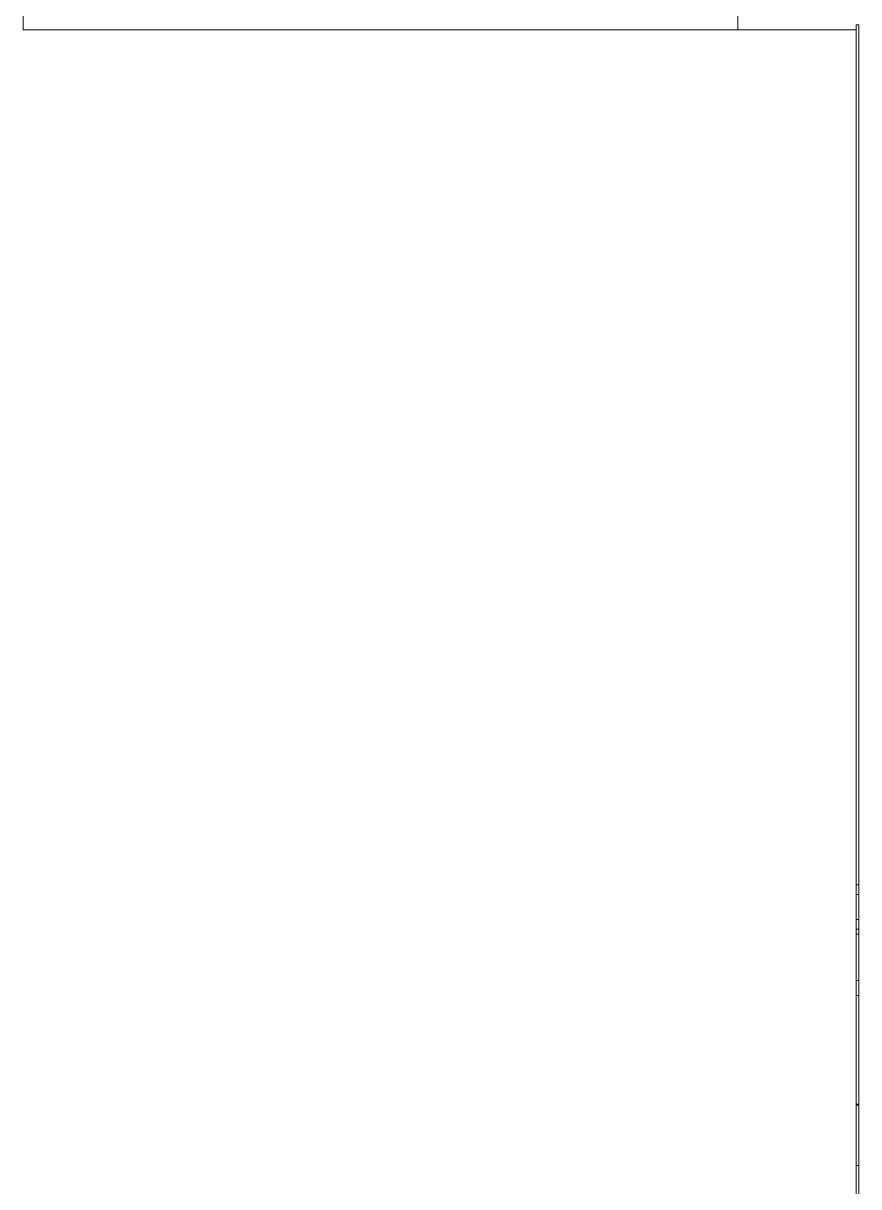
# Model space of a CAD drawing. Header units: millimetres. Extents: x -3817 to 677485, y -22715 to 103890.
# Drawn here: x 676545.5 to 676884.5, y 9125.5 to 9597.6 of the extents above; entities that cross this region are included whole.
import ezdxf

# ---------------------------------------------------------------- set-up
doc = ezdxf.new("R2010")
doc.units = ezdxf.units.MM
doc.layers.add('PDF _Геометрия', color=7, linetype='Continuous', true_color=0x1d1d1d)

msp = doc.modelspace()

# ---------------------------------------------------------------- linework, layer by layer
at = {"layer": 'PDF _Геометрия', "color": 8, "lineweight": 9, "true_color": 0x808080}
msp.add_lwpolyline([(676545.48, 9615.02), (676545.48, 9594.9)], close=True, dxfattribs=at)
at = {"layer": 'PDF _Геометрия', "color": 9, "lineweight": 9, "true_color": 0xbfbfbf}
msp.add_lwpolyline([(676835.48, 9615.02), (676835.48, 9594.9)], close=True, dxfattribs=at)
at = {"layer": 'PDF _Геометрия', "color": 8, "lineweight": 9, "true_color": 0x808080}
msp.add_lwpolyline([(676883.48, 9594.9), (676545.48, 9594.9), (676835.48, 9594.9), (676883.48, 9594.9)], dxfattribs=at)
at = {"layer": 'PDF _Геометрия', "color": 9, "lineweight": 9, "true_color": 0xc0c0c0}
for points in [[(676884.48, 9247.99), (676884.48, 9596.9), (676883.48, 9596.9), (676883.48, 9247.99)], [(676883.48, 9309.44), (676883.48, 9307.16), (676883.48, 9304.51), (676883.48, 9301.48), (676883.48, 9298.11), (676883.48, 9294.4), (676883.48, 9290.36), (676883.48, 9286.02), (676883.48, 9281.4), (676883.48, 9276.59), (676883.48, 9271.66), (676883.48, 9266.69), (676883.48, 9261.75), (676883.48, 9256.91), (676883.48, 9252.26), (676883.48, 9247.86), (676883.48, 9243.7), (676883.48, 9239.77), (676883.48, 9236.08), (676883.48, 9232.59), (676883.48, 9229.32), (676883.48, 9226.24), (676883.48, 9223.35), (676883.48, 9220.64), (676883.48, 9218.1), (676883.48, 9215.77), (676883.48, 9213.66), (676883.48, 9211.8), (676883.48, 9210.23), (676883.48, 9208.96), (676883.48, 9208.01), (676883.48, 9207.35), (676883.48, 9206.9), (676883.48, 9206.62), (676883.48, 9206.44), (676883.48, 9206.29), (676883.48, 9206.13), (676883.48, 9205.93), (676883.48, 9205.71), (676883.48, 9205.5), (676883.48, 9205.32), (676883.48, 9205.19), (676883.48, 9205.13), (676883.48, 9205.19), (676883.48, 9205.32), (676883.48, 9205.5), (676883.48, 9205.71), (676883.48, 9205.93), (676883.48, 9206.13), (676883.48, 9206.29), (676883.48, 9206.44), (676883.48, 9206.62), (676883.48, 9206.9), (676883.48, 9207.35), (676883.48, 9208.01), (676883.48, 9208.96), (676883.48, 9210.23), (676883.48, 9211.8), (676883.48, 9213.66), (676883.48, 9215.77), (676883.48, 9218.1), (676883.48, 9220.64), (676883.48, 9223.35), (676883.48, 9226.24), (676883.48, 9229.32), (676883.48, 9232.59), (676883.48, 9236.08), (676883.48, 9239.77), (676883.48, 9243.7), (676883.48, 9247.86), (676883.48, 9252.26), (676883.48, 9256.91), (676883.48, 9261.75), (676883.48, 9266.69), (676883.48, 9271.66), (676883.48, 9276.59), (676883.48, 9281.4), (676883.48, 9286.02), (676883.48, 9290.36), (676883.48, 9294.4), (676883.48, 9298.11), (676883.48, 9301.48), (676883.48, 9304.51), (676883.48, 9307.16)], [(676884.48, 9205.13), (676884.48, 9205.19), (676884.48, 9205.32), (676884.48, 9205.5), (676884.48, 9205.71), (676884.48, 9205.93), (676884.48, 9206.13), (676884.48, 9206.29), (676884.48, 9206.44), (676884.48, 9206.62), (676884.48, 9206.9), (676884.48, 9207.35), (676884.48, 9208.01), (676884.48, 9208.96), (676884.48, 9210.23), (676884.48, 9211.8), (676884.48, 9213.66), (676884.48, 9215.77), (676884.48, 9218.1), (676884.48, 9220.64), (676884.48, 9223.35), (676884.48, 9226.24), (676884.48, 9229.32), (676884.48, 9232.59), (676884.48, 9236.08), (676884.48, 9239.77), (676884.48, 9243.7), (676884.48, 9247.86), (676884.48, 9252.26), (676884.48, 9256.91), (676884.48, 9261.75), (676884.48, 9266.69), (676884.48, 9271.66), (676884.48, 9276.59), (676884.48, 9281.4), (676884.48, 9286.02), (676884.48, 9290.36), (676884.48, 9294.4), (676884.48, 9298.11), (676884.48, 9301.48), (676884.48, 9304.51), (676884.48, 9307.16), (676884.48, 9309.44), (676884.48, 9307.16), (676884.48, 9304.51), (676884.48, 9301.48), (676884.48, 9298.11), (676884.48, 9294.4), (676884.48, 9290.36), (676884.48, 9286.02), (676884.48, 9281.4), (676884.48, 9276.59), (676884.48, 9271.66), (676884.48, 9266.69), (676884.48, 9261.75), (676884.48, 9256.91), (676884.48, 9252.26), (676884.48, 9247.86), (676884.48, 9243.7), (676884.48, 9239.77), (676884.48, 9236.08), (676884.48, 9232.59), (676884.48, 9229.32), (676884.48, 9226.24), (676884.48, 9223.35), (676884.48, 9220.64), (676884.48, 9218.1), (676884.48, 9215.77), (676884.48, 9213.66), (676884.48, 9211.8), (676884.48, 9210.23), (676884.48, 9208.96), (676884.48, 9208.01), (676884.48, 9207.35), (676884.48, 9206.9), (676884.48, 9206.62), (676884.48, 9206.44), (676884.48, 9206.29), (676884.48, 9206.13), (676884.48, 9205.93), (676884.48, 9205.71), (676884.48, 9205.5), (676884.48, 9205.32), (676884.48, 9205.19)], [(676883.48, 9250.09), (676883.48, 9252.26), (676883.48, 9254.47), (676883.48, 9256.65), (676883.48, 9258.77), (676883.48, 9256.65), (676883.48, 9254.47), (676883.48, 9252.26)], [(676884.48, 9258.77), (676884.48, 9256.65), (676884.48, 9254.47), (676884.48, 9252.26), (676884.48, 9250.09), (676884.48, 9252.26), (676884.48, 9254.47), (676884.48, 9256.65)], [(676883.48, 9229.97), (676883.48, 9237.86), (676883.48, 9241.51), (676883.48, 9243.89), (676883.48, 9245.99), (676883.48, 9248), (676883.48, 9245.99), (676883.48, 9243.89), (676883.48, 9241.51), (676883.48, 9237.86)], [(676884.48, 9248), (676884.48, 9245.99), (676884.48, 9243.89), (676884.48, 9241.51), (676884.48, 9237.86), (676884.48, 9229.97), (676884.48, 9237.86), (676884.48, 9241.51), (676884.48, 9243.89), (676884.48, 9245.99)], [(676884.48, 9229.97), (676883.48, 9229.97)], [(676883.48, 9205.12), (676883.48, 9205.14), (676883.48, 9205.23), (676883.48, 9205.39), (676883.48, 9205.61), (676883.48, 9205.89), (676883.48, 9206.22), (676883.48, 9206.6), (676883.48, 9207.02), (676883.48, 9207.5), (676883.48, 9208.05), (676883.48, 9208.67), (676883.48, 9209.37), (676883.48, 9210.17), (676883.48, 9211.07), (676883.48, 9212.1), (676883.48, 9213.34), (676883.48, 9214.97), (676883.48, 9217.18), (676883.48, 9220.15), (676883.48, 9224.06), (676883.48, 9229.1), (676883.48, 9224.06), (676883.48, 9220.15), (676883.48, 9217.18), (676883.48, 9214.97), (676883.48, 9213.34), (676883.48, 9212.1), (676883.48, 9211.07), (676883.48, 9210.17), (676883.48, 9209.37), (676883.48, 9208.67), (676883.48, 9208.05), (676883.48, 9207.5), (676883.48, 9207.02), (676883.48, 9206.6), (676883.48, 9206.22), (676883.48, 9205.89), (676883.48, 9205.61), (676883.48, 9205.39), (676883.48, 9205.23), (676883.48, 9205.14)], [(676884.48, 9229.1), (676884.48, 9224.06), (676884.48, 9220.15), (676884.48, 9217.18), (676884.48, 9214.97), (676884.48, 9213.34), (676884.48, 9212.1), (676884.48, 9211.07), (676884.48, 9210.17), (676884.48, 9209.37), (676884.48, 9208.67), (676884.48, 9208.05), (676884.48, 9207.5), (676884.48, 9207.02), (676884.48, 9206.6), (676884.48, 9206.22), (676884.48, 9205.89), (676884.48, 9205.61), (676884.48, 9205.39), (676884.48, 9205.23), (676884.48, 9205.14), (676884.48, 9205.12), (676884.48, 9205.14), (676884.48, 9205.23), (676884.48, 9205.39), (676884.48, 9205.61), (676884.48, 9205.89), (676884.48, 9206.22), (676884.48, 9206.6), (676884.48, 9207.02), (676884.48, 9207.5), (676884.48, 9208.05), (676884.48, 9208.67), (676884.48, 9209.37), (676884.48, 9210.17), (676884.48, 9211.07), (676884.48, 9212.1), (676884.48, 9213.34), (676884.48, 9214.97), (676884.48, 9217.18), (676884.48, 9220.15), (676884.48, 9224.06)]]:
    msp.add_lwpolyline(points, close=True, dxfattribs=at)
for points in [[(676883.48, 9596.9), (676883.48, 9562.98), (676883.48, 9531.82), (676883.48, 9503.15), (676883.48, 9476.71), (676883.48, 9452.21), (676883.48, 9429.4), (676883.48, 9407.99), (676883.48, 9387.71), (676883.48, 9368.3), (676883.48, 9349.62), (676883.48, 9331.58), (676883.48, 9314.09), (676883.48, 9297.07), (676883.48, 9280.44), (676883.48, 9264.11), (676883.48, 9247.99)], [(676883.48, 9116.29), (676883.48, 9126.51), (676883.48, 9136.48), (676883.48, 9146.54), (676883.48, 9157.02), (676883.48, 9168.19), (676883.48, 9180.09), (676883.48, 9192.59), (676883.48, 9205.58), (676883.48, 9218.95), (676883.48, 9232.57), (676883.48, 9246.44), (676883.48, 9260.68), (676883.48, 9275.45), (676883.48, 9290.9), (676883.48, 9307.17), (676883.48, 9324.42), (676883.48, 9342.8), (676883.48, 9362.54), (676883.48, 9383.96), (676883.48, 9407.4), (676883.48, 9433.18), (676883.48, 9461.61), (676883.48, 9493.03), (676883.48, 9527.75), (676883.48, 9594.9)], [(676884.48, 9247.99), (676884.48, 9264.11), (676884.48, 9280.44), (676884.48, 9297.07), (676884.48, 9314.09), (676884.48, 9331.58), (676884.48, 9349.62), (676884.48, 9368.3), (676884.48, 9387.71), (676884.48, 9407.99), (676884.48, 9429.4), (676884.48, 9452.21), (676884.48, 9476.71), (676884.48, 9503.15), (676884.48, 9531.82), (676884.48, 9562.98), (676884.48, 9596.9)], [(676884.48, 9594.9), (676884.48, 9527.75), (676884.48, 9493.03), (676884.48, 9461.61), (676884.48, 9433.18), (676884.48, 9407.4), (676884.48, 9383.96), (676884.48, 9362.54), (676884.48, 9342.8), (676884.48, 9324.42), (676884.48, 9307.17), (676884.48, 9290.9), (676884.48, 9275.45), (676884.48, 9260.68), (676884.48, 9246.44), (676884.48, 9232.57), (676884.48, 9218.95), (676884.48, 9205.58), (676884.48, 9192.59), (676884.48, 9180.09), (676884.48, 9168.19), (676884.48, 9157.02), (676884.48, 9146.54), (676884.48, 9136.48), (676884.48, 9126.51), (676884.48, 9116.29)], [(676883.48, 9313.47), (676883.48, 9311.19), (676883.48, 9308.53), (676883.48, 9305.51), (676883.48, 9302.14), (676883.48, 9298.42), (676883.48, 9294.39), (676883.48, 9290.04), (676883.48, 9285.43), (676883.48, 9280.61), (676883.48, 9275.69), (676883.48, 9270.71), (676883.48, 9265.77), (676883.48, 9260.94), (676883.48, 9256.29), (676883.48, 9251.88), (676883.48, 9247.72), (676883.48, 9243.8), (676883.48, 9240.1), (676883.48, 9236.62), (676883.48, 9233.34), (676883.48, 9230.27), (676883.48, 9227.38), (676883.48, 9224.66), (676883.48, 9222.13), (676883.48, 9219.79), (676883.48, 9217.68), (676883.48, 9215.83), (676883.48, 9214.25), (676883.48, 9212.98), (676883.48, 9212.04), (676883.48, 9211.37), (676883.48, 9210.93), (676883.48, 9210.65), (676883.48, 9210.46), (676883.48, 9210.32), (676883.48, 9210.15), (676883.48, 9209.95), (676883.48, 9209.74), (676883.48, 9209.53), (676883.48, 9209.34), (676883.48, 9209.21), (676883.48, 9209.15)], [(676884.48, 9209.15), (676884.48, 9209.21), (676884.48, 9209.34), (676884.48, 9209.53), (676884.48, 9209.74), (676884.48, 9209.95), (676884.48, 9210.15), (676884.48, 9210.32), (676884.48, 9210.46), (676884.48, 9210.65), (676884.48, 9210.93), (676884.48, 9211.37), (676884.48, 9212.04), (676884.48, 9212.98), (676884.48, 9214.25), (676884.48, 9215.83), (676884.48, 9217.68), (676884.48, 9219.79), (676884.48, 9222.13), (676884.48, 9224.66), (676884.48, 9227.38), (676884.48, 9230.27), (676884.48, 9233.34), (676884.48, 9236.62), (676884.48, 9240.1), (676884.48, 9243.8), (676884.48, 9247.72), (676884.48, 9251.88), (676884.48, 9256.29), (676884.48, 9260.94), (676884.48, 9265.77), (676884.48, 9270.71), (676884.48, 9275.69), (676884.48, 9280.61), (676884.48, 9285.43), (676884.48, 9290.04), (676884.48, 9294.39), (676884.48, 9298.42), (676884.48, 9302.14), (676884.48, 9305.51), (676884.48, 9308.53), (676884.48, 9311.19), (676884.48, 9313.47)], [(676883.48, 9307.42), (676883.48, 9305.14), (676883.48, 9302.48), (676883.48, 9299.46), (676883.48, 9296.09), (676883.48, 9292.38), (676883.48, 9288.34), (676883.48, 9283.99), (676883.48, 9279.38), (676883.48, 9274.57), (676883.48, 9269.64), (676883.48, 9264.66), (676883.48, 9259.72), (676883.48, 9254.89), (676883.48, 9250.24), (676883.48, 9245.84), (676883.48, 9241.68), (676883.48, 9237.75), (676883.48, 9234.05), (676883.48, 9230.57), (676883.48, 9227.3), (676883.48, 9224.22), (676883.48, 9221.33), (676883.48, 9218.61), (676883.48, 9216.08), (676883.48, 9213.74), (676883.48, 9211.64), (676883.48, 9209.78), (676883.48, 9208.21), (676883.48, 9206.94), (676883.48, 9205.99), (676883.48, 9205.33), (676883.48, 9204.88), (676883.48, 9204.6), (676883.48, 9204.41), (676883.48, 9204.27), (676883.48, 9204.11), (676883.48, 9203.91), (676883.48, 9203.69), (676883.48, 9203.48), (676883.48, 9203.3), (676883.48, 9203.16), (676883.48, 9203.11)], [(676884.48, 9203.11), (676884.48, 9203.16), (676884.48, 9203.3), (676884.48, 9203.48), (676884.48, 9203.69), (676884.48, 9203.91), (676884.48, 9204.11), (676884.48, 9204.27), (676884.48, 9204.41), (676884.48, 9204.6), (676884.48, 9204.88), (676884.48, 9205.33), (676884.48, 9205.99), (676884.48, 9206.94), (676884.48, 9208.21), (676884.48, 9209.78), (676884.48, 9211.64), (676884.48, 9213.74), (676884.48, 9216.08), (676884.48, 9218.61), (676884.48, 9221.33), (676884.48, 9224.22), (676884.48, 9227.3), (676884.48, 9230.57), (676884.48, 9234.05), (676884.48, 9237.75), (676884.48, 9241.68), (676884.48, 9245.84), (676884.48, 9250.24), (676884.48, 9254.89), (676884.48, 9259.72), (676884.48, 9264.66), (676884.48, 9269.64), (676884.48, 9274.57), (676884.48, 9279.38), (676884.48, 9283.99), (676884.48, 9288.34), (676884.48, 9292.38), (676884.48, 9296.09), (676884.48, 9299.46), (676884.48, 9302.48), (676884.48, 9305.14), (676884.48, 9307.42)], [(676883.48, 9254.12), (676883.48, 9256.29), (676883.48, 9258.49), (676883.48, 9260.68), (676883.48, 9262.8)], [(676884.48, 9262.8), (676884.48, 9260.68), (676884.48, 9258.49), (676884.48, 9256.29), (676884.48, 9254.12)], [(676883.48, 9256.75), (676883.48, 9254.63), (676883.48, 9252.44), (676883.48, 9250.24), (676883.48, 9248.07), (676883.48, 9245.98), (676883.48, 9243.97), (676883.48, 9241.87), (676883.48, 9239.49), (676883.48, 9235.83), (676883.48, 9227.95), (676883.48, 9227.08), (676883.48, 9222.04), (676883.48, 9218.13), (676883.48, 9215.16), (676883.48, 9212.95), (676883.48, 9211.32), (676883.48, 9210.08), (676883.48, 9209.05), (676883.48, 9208.15), (676883.48, 9207.35), (676883.48, 9206.64), (676883.48, 9206.03), (676883.48, 9205.48), (676883.48, 9205), (676883.48, 9204.58), (676883.48, 9204.2), (676883.48, 9203.87), (676883.48, 9203.59), (676883.48, 9203.37), (676883.48, 9203.21), (676883.48, 9203.12), (676883.48, 9203.1), (676884.48, 9203.1), (676884.48, 9203.12), (676884.48, 9203.21), (676884.48, 9203.37), (676884.48, 9203.59), (676884.48, 9203.87), (676884.48, 9204.2), (676884.48, 9204.58), (676884.48, 9205), (676884.48, 9205.48), (676884.48, 9206.03), (676884.48, 9206.64), (676884.48, 9207.35), (676884.48, 9208.15), (676884.48, 9209.05), (676884.48, 9210.08), (676884.48, 9211.32), (676884.48, 9212.95), (676884.48, 9215.16), (676884.48, 9218.13), (676884.48, 9222.04), (676884.48, 9227.08), (676884.48, 9227.95), (676884.48, 9235.83), (676884.48, 9239.49), (676884.48, 9241.87), (676884.48, 9243.97), (676884.48, 9245.98), (676884.48, 9248.07), (676884.48, 9250.24), (676884.48, 9252.44), (676884.48, 9254.63), (676884.48, 9256.75)], [(676883.48, 9247.92), (676883.48, 9245.54), (676883.48, 9241.88), (676883.48, 9234), (676883.48, 9233.13), (676883.48, 9228.09), (676883.48, 9224.18), (676883.48, 9221.21), (676883.48, 9219), (676883.48, 9217.37), (676883.48, 9216.13), (676883.48, 9215.1), (676883.48, 9214.19), (676883.48, 9213.39), (676883.48, 9212.69), (676883.48, 9212.07), (676883.48, 9211.53), (676883.48, 9211.05), (676883.48, 9210.63), (676883.48, 9210.25), (676883.48, 9209.91), (676883.48, 9209.64), (676883.48, 9209.42), (676883.48, 9209.26), (676883.48, 9209.17), (676883.48, 9209.15), (676884.48, 9209.15), (676884.48, 9209.17), (676884.48, 9209.26), (676884.48, 9209.42), (676884.48, 9209.64), (676884.48, 9209.91), (676884.48, 9210.25), (676884.48, 9210.63), (676884.48, 9211.05), (676884.48, 9211.53), (676884.48, 9212.07), (676884.48, 9212.69), (676884.48, 9213.39), (676884.48, 9214.19), (676884.48, 9215.1), (676884.48, 9216.13), (676884.48, 9217.37), (676884.48, 9219), (676884.48, 9221.21), (676884.48, 9224.18), (676884.48, 9228.09), (676884.48, 9233.13), (676884.48, 9234), (676884.48, 9241.88), (676884.48, 9245.54), (676884.48, 9247.92)], [(676884.48, 9244.04), (676883.48, 9244.04)], [(676883.48, 9134.17), (676883.48, 9134.23), (676883.48, 9134.36), (676883.48, 9134.54), (676883.48, 9134.75), (676883.48, 9134.97), (676883.48, 9135.17), (676883.48, 9135.33), (676883.48, 9135.48), (676883.48, 9135.66), (676883.48, 9135.95), (676883.48, 9136.39), (676883.48, 9137.05), (676883.48, 9138), (676883.48, 9139.27), (676883.48, 9140.84), (676883.48, 9142.7), (676883.48, 9144.81), (676883.48, 9147.14), (676883.48, 9149.68), (676883.48, 9152.39), (676883.48, 9155.28), (676883.48, 9158.36), (676883.48, 9161.64), (676883.48, 9165.12), (676883.48, 9168.82), (676883.48, 9172.74), (676883.48, 9176.9), (676883.48, 9181.31), (676883.48, 9185.96), (676883.48, 9190.79), (676883.48, 9195.73), (676883.48, 9200.7), (676883.48, 9205.63), (676883.48, 9210.44), (676883.48, 9215.06), (676883.48, 9219.41), (676883.48, 9223.44), (676883.48, 9227.15), (676883.48, 9230.53), (676883.48, 9233.55), (676883.48, 9236.2), (676883.48, 9238.48), (676883.48, 9240.37), (676883.48, 9241.88), (676883.48, 9242.98), (676883.48, 9243.7), (676883.48, 9244.01), (676883.48, 9244.04), (676883.48, 9243.97), (676883.48, 9243.64), (676883.48, 9243.1), (676883.48, 9242.42), (676883.48, 9241.64), (676883.48, 9240.77), (676883.48, 9239.83), (676883.48, 9238.8), (676883.48, 9237.7), (676883.48, 9236.52), (676883.48, 9235.28), (676883.48, 9234), (676883.48, 9232.7), (676883.48, 9231.4), (676883.48, 9230.13), (676883.48, 9228.89), (676883.48, 9227.68), (676883.48, 9226.47), (676883.48, 9225.24), (676883.48, 9223.98), (676883.48, 9222.66), (676883.48, 9221.28), (676883.48, 9219.82), (676883.48, 9218.3), (676883.48, 9216.73), (676883.48, 9215.1), (676883.48, 9213.44), (676883.48, 9211.72), (676883.48, 9209.96), (676883.48, 9208.13), (676883.48, 9206.22), (676883.48, 9204.23), (676883.48, 9202.18), (676883.48, 9200.1), (676883.48, 9198.01), (676883.48, 9195.94), (676883.48, 9193.91), (676883.48, 9191.89), (676883.48, 9189.87), (676883.48, 9187.82), (676883.48, 9185.69), (676883.48, 9183.51), (676883.48, 9181.3), (676883.48, 9179.13), (676883.48, 9177.05), (676883.48, 9175.03), (676883.48, 9172.93), (676883.48, 9170.56), (676883.48, 9166.9), (676883.48, 9159.02), (676883.48, 9158.15), (676883.48, 9153.11), (676883.48, 9149.19), (676883.48, 9146.23), (676883.48, 9144.02), (676883.48, 9142.38), (676883.48, 9141.14), (676883.48, 9140.12), (676883.48, 9139.21), (676883.48, 9138.41), (676883.48, 9137.71), (676883.48, 9137.09), (676883.48, 9136.55), (676883.48, 9136.07), (676883.48, 9135.64), (676883.48, 9135.26), (676883.48, 9134.93), (676883.48, 9134.65), (676883.48, 9134.43), (676883.48, 9134.28), (676883.48, 9134.19), (676883.48, 9134.17), (676884.48, 9134.17), (676884.48, 9134.19), (676884.48, 9134.28), (676884.48, 9134.43), (676884.48, 9134.65), (676884.48, 9134.93), (676884.48, 9135.26), (676884.48, 9135.64), (676884.48, 9136.07), (676884.48, 9136.55), (676884.48, 9137.09), (676884.48, 9137.71), (676884.48, 9138.41), (676884.48, 9139.21), (676884.48, 9140.12), (676884.48, 9141.14), (676884.48, 9142.38), (676884.48, 9144.02), (676884.48, 9146.23), (676884.48, 9149.19), (676884.48, 9153.11), (676884.48, 9158.15), (676884.48, 9159.02), (676884.48, 9166.9), (676884.48, 9170.56), (676884.48, 9172.93), (676884.48, 9175.03), (676884.48, 9177.05), (676884.48, 9179.13), (676884.48, 9181.3), (676884.48, 9183.51), (676884.48, 9185.69), (676884.48, 9187.82), (676884.48, 9189.87), (676884.48, 9191.89), (676884.48, 9193.91), (676884.48, 9195.94), (676884.48, 9198.01), (676884.48, 9200.1), (676884.48, 9202.18), (676884.48, 9204.23), (676884.48, 9206.22), (676884.48, 9208.13), (676884.48, 9209.96), (676884.48, 9211.72), (676884.48, 9213.44), (676884.48, 9215.1), (676884.48, 9216.73), (676884.48, 9218.3), (676884.48, 9219.82), (676884.48, 9221.28), (676884.48, 9222.66), (676884.48, 9223.98), (676884.48, 9225.24), (676884.48, 9226.47), (676884.48, 9227.68), (676884.48, 9228.89), (676884.48, 9230.13), (676884.48, 9231.4), (676884.48, 9232.7), (676884.48, 9234), (676884.48, 9235.28), (676884.48, 9236.52), (676884.48, 9237.7), (676884.48, 9238.8), (676884.48, 9239.83), (676884.48, 9240.77), (676884.48, 9241.64), (676884.48, 9242.42), (676884.48, 9243.1), (676884.48, 9243.64), (676884.48, 9243.97), (676884.48, 9244.04), (676884.48, 9244.01), (676884.48, 9243.7), (676884.48, 9242.98), (676884.48, 9241.88), (676884.48, 9240.37), (676884.48, 9238.48), (676884.48, 9236.2), (676884.48, 9233.55), (676884.48, 9230.53), (676884.48, 9227.15), (676884.48, 9223.44), (676884.48, 9219.41), (676884.48, 9215.06), (676884.48, 9210.44), (676884.48, 9205.63), (676884.48, 9200.7), (676884.48, 9195.73), (676884.48, 9190.79), (676884.48, 9185.96), (676884.48, 9181.31), (676884.48, 9176.9), (676884.48, 9172.74), (676884.48, 9168.82), (676884.48, 9165.12), (676884.48, 9161.64), (676884.48, 9158.36), (676884.48, 9155.28), (676884.48, 9152.39), (676884.48, 9149.68), (676884.48, 9147.14), (676884.48, 9144.81), (676884.48, 9142.7), (676884.48, 9140.84), (676884.48, 9139.27), (676884.48, 9138), (676884.48, 9137.05), (676884.48, 9136.39), (676884.48, 9135.95), (676884.48, 9135.66), (676884.48, 9135.48), (676884.48, 9135.33), (676884.48, 9135.17), (676884.48, 9134.97), (676884.48, 9134.75), (676884.48, 9134.54), (676884.48, 9134.36), (676884.48, 9134.23), (676884.48, 9134.17)], [(676883.48, 9133.78), (676883.48, 9133.84), (676883.48, 9133.97), (676883.48, 9134.16), (676883.48, 9134.37), (676883.48, 9134.58), (676883.48, 9134.79), (676883.48, 9134.95), (676883.48, 9135.09), (676883.48, 9135.28), (676883.48, 9135.56), (676883.48, 9136), (676883.48, 9136.67), (676883.48, 9137.62), (676883.48, 9138.88), (676883.48, 9140.46), (676883.48, 9142.31), (676883.48, 9144.42), (676883.48, 9146.76), (676883.48, 9149.29), (676883.48, 9152.01), (676883.48, 9154.9), (676883.48, 9157.98), (676883.48, 9161.25), (676883.48, 9164.73), (676883.48, 9168.43), (676883.48, 9172.35), (676883.48, 9176.51), (676883.48, 9180.92), (676883.48, 9185.57), (676883.48, 9190.4), (676883.48, 9195.34), (676883.48, 9200.32), (676883.48, 9205.25), (676883.48, 9210.06), (676883.48, 9214.67), (676883.48, 9219.02), (676883.48, 9223.06), (676883.48, 9226.77), (676883.48, 9230.14), (676883.48, 9233.16), (676883.48, 9235.82), (676883.48, 9238.1), (676883.48, 9239.99), (676883.48, 9241.49), (676883.48, 9242.6), (676883.48, 9243.31), (676883.48, 9243.63), (676883.48, 9243.65), (676883.48, 9243.59), (676883.48, 9243.26), (676883.48, 9242.72), (676883.48, 9242.03), (676883.48, 9241.25), (676883.48, 9240.39), (676883.48, 9239.44), (676883.48, 9238.42), (676883.48, 9237.32), (676883.48, 9236.14), (676883.48, 9234.89), (676883.48, 9233.61), (676883.48, 9232.32), (676883.48, 9231.02), (676883.48, 9229.74), (676883.48, 9228.5), (676883.48, 9227.29), (676883.48, 9226.08), (676883.48, 9224.86), (676883.48, 9223.59), (676883.48, 9222.28), (676883.48, 9220.89), (676883.48, 9219.43), (676883.48, 9217.91), (676883.48, 9216.34), (676883.48, 9214.72), (676883.48, 9213.05), (676883.48, 9211.34), (676883.48, 9209.57), (676883.48, 9207.74), (676883.48, 9205.84), (676883.48, 9203.85), (676883.48, 9201.8), (676883.48, 9199.71), (676883.48, 9197.62), (676883.48, 9195.55), (676883.48, 9193.52), (676883.48, 9191.51), (676883.48, 9189.49), (676883.48, 9187.43), (676883.48, 9185.31), (676883.48, 9183.12), (676883.48, 9180.92), (676883.48, 9178.75), (676883.48, 9176.66), (676883.48, 9174.65), (676883.48, 9172.55), (676883.48, 9170.17), (676883.48, 9166.51), (676883.48, 9158.63), (676884.48, 9158.63), (676884.48, 9166.51), (676884.48, 9170.17), (676884.48, 9172.55), (676884.48, 9174.65), (676884.48, 9176.66), (676884.48, 9178.75), (676884.48, 9180.92), (676884.48, 9183.12), (676884.48, 9185.31), (676884.48, 9187.43), (676884.48, 9189.49), (676884.48, 9191.51), (676884.48, 9193.52), (676884.48, 9195.55), (676884.48, 9197.62), (676884.48, 9199.71), (676884.48, 9201.8), (676884.48, 9203.85), (676884.48, 9205.84), (676884.48, 9207.74), (676884.48, 9209.57), (676884.48, 9211.34), (676884.48, 9213.05), (676884.48, 9214.72), (676884.48, 9216.34), (676884.48, 9217.91), (676884.48, 9219.43), (676884.48, 9220.89), (676884.48, 9222.28), (676884.48, 9223.59), (676884.48, 9224.86), (676884.48, 9226.08), (676884.48, 9227.29), (676884.48, 9228.5), (676884.48, 9229.74), (676884.48, 9231.02), (676884.48, 9232.32), (676884.48, 9233.61), (676884.48, 9234.89), (676884.48, 9236.14), (676884.48, 9237.32), (676884.48, 9238.42), (676884.48, 9239.44), (676884.48, 9240.39), (676884.48, 9241.25), (676884.48, 9242.03), (676884.48, 9242.72), (676884.48, 9243.26), (676884.48, 9243.59), (676884.48, 9243.65), (676884.48, 9243.63), (676884.48, 9243.31), (676884.48, 9242.6), (676884.48, 9241.49), (676884.48, 9239.99), (676884.48, 9238.1), (676884.48, 9235.82), (676884.48, 9233.16), (676884.48, 9230.14), (676884.48, 9226.77), (676884.48, 9223.06), (676884.48, 9219.02), (676884.48, 9214.67), (676884.48, 9210.06), (676884.48, 9205.25), (676884.48, 9200.32), (676884.48, 9195.34), (676884.48, 9190.4), (676884.48, 9185.57), (676884.48, 9180.92), (676884.48, 9176.51), (676884.48, 9172.35), (676884.48, 9168.43), (676884.48, 9164.73), (676884.48, 9161.25), (676884.48, 9157.98), (676884.48, 9154.9), (676884.48, 9152.01), (676884.48, 9149.29), (676884.48, 9146.76), (676884.48, 9144.42), (676884.48, 9142.31), (676884.48, 9140.46), (676884.48, 9138.88), (676884.48, 9137.62), (676884.48, 9136.67), (676884.48, 9136), (676884.48, 9135.56), (676884.48, 9135.28), (676884.48, 9135.09), (676884.48, 9134.95), (676884.48, 9134.79), (676884.48, 9134.58), (676884.48, 9134.37), (676884.48, 9134.16), (676884.48, 9133.97), (676884.48, 9133.84), (676884.48, 9133.78)], [(676883.48, 9234), (676884.48, 9234)], [(676884.48, 9227.95), (676883.48, 9227.95)], [(676884.48, 9159.02), (676883.48, 9159.02)], [(676883.48, 9157.76), (676883.48, 9152.72), (676883.48, 9148.81), (676883.48, 9145.84), (676883.48, 9143.63), (676883.48, 9142), (676883.48, 9140.76), (676883.48, 9139.73), (676883.48, 9138.83), (676883.48, 9138.03), (676883.48, 9137.32), (676883.48, 9136.7), (676883.48, 9136.16), (676883.48, 9135.68), (676883.48, 9135.26), (676883.48, 9134.88), (676883.48, 9134.55), (676883.48, 9134.27), (676883.48, 9134.05), (676883.48, 9133.89), (676883.48, 9133.8), (676883.48, 9133.78)], [(676884.48, 9133.78), (676884.48, 9133.8), (676884.48, 9133.89), (676884.48, 9134.05), (676884.48, 9134.27), (676884.48, 9134.55), (676884.48, 9134.88), (676884.48, 9135.26), (676884.48, 9135.68), (676884.48, 9136.16), (676884.48, 9136.7), (676884.48, 9137.32), (676884.48, 9138.03), (676884.48, 9138.83), (676884.48, 9139.73), (676884.48, 9140.76), (676884.48, 9142), (676884.48, 9143.63), (676884.48, 9145.84), (676884.48, 9148.81), (676884.48, 9152.72), (676884.48, 9157.76)]]:
    msp.add_lwpolyline(points, dxfattribs=at)

doc.saveas('drawing.dxf')
